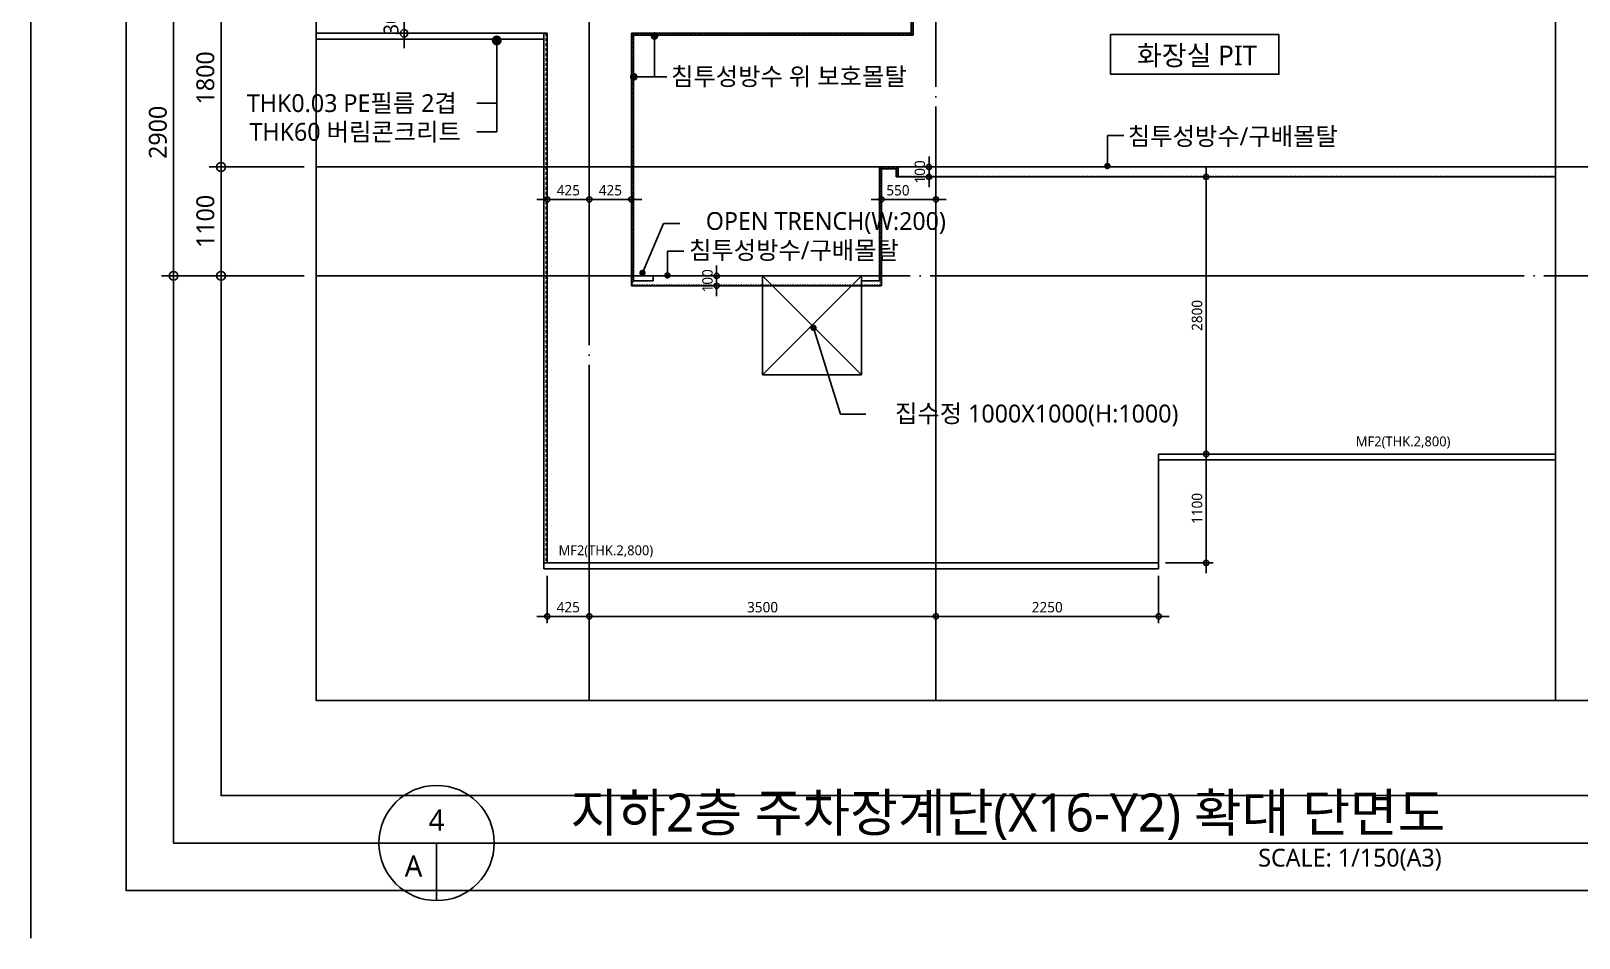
# Model space of a CAD drawing. Header units: millimetres. Extents: x 13515 to 183937, y -33900 to -660.
# Drawn here: x 34815 to 50450, y -33900 to -24736 of the extents above; entities that cross this region are included whole.
import ezdxf
from ezdxf.enums import TextEntityAlignment as Align

# ---------------------------------------------------------------- set-up
doc = ezdxf.new("R2010")
doc.units = ezdxf.units.MM
doc.header["$LTSCALE"] = 100
doc.header["$MEASUREMENT"] = 0
doc.header["$PDSIZE"] = -10
doc.linetypes.add('CEN', pattern=[62, 60, -1, 0, -1])
doc.linetypes.add('HID', pattern=[2.5, 1.5, -1])
doc.layers.get('0').update_dxf_attribs({"linetype": 'CONTINUOUS'})
doc.layers.get('Defpoints').update_dxf_attribs({"color": 171, "linetype": 'CONTINUOUS'})
for name, color, linetype in [('8HAT', 8, 'CONTINUOUS'), ('CEN', 1, 'CEN'), ('CON', 2, 'CONTINUOUS'), ('FIN', 8, 'CONTINUOUS'), ('FIN-2', 9, 'CONTINUOUS'), ('HAN', 9, 'CONTINUOUS'), ('HAT-252', 252, 'CONTINUOUS'), ('LED', 7, 'CONTINUOUS'), ('NDIM', 7, 'CONTINUOUS'), ('SYM', 7, 'CONTINUOUS'), ('TEXT', 3, 'CONTINUOUS'), ('TEXT(노트)', 7, 'CONTINUOUS'), ('TEXT(실명)', 3, 'CONTINUOUS')]:
    doc.layers.add(name, color=color, linetype=linetype)
doc.layers.add('NUMBER', color=171, linetype='CONTINUOUS', plot=False)
doc.styles.add('CGS', font='cgse', dxfattribs={"bigfont": 'cgs'})
doc.styles.add('나눔바른고딕', font='NanumBarunGothic.ttf')
doc.dimstyles.new('NDIM 1200', dxfattribs={"dimscale": 75, "dimtxt": 3, "dimasz": 1, "dimexe": 2, "dimexo": 2, "dimgap": 1, "dimtad": 1, "dimdec": 0, "dimdsep": 46, "dimtxsty": 'CGS', "dimblk": 'DOT0', "dimcen": 1, "dimdle": 8, "dimclrd": 256, "dimclre": 256, "dimclrt": 256, "dimadec": 0, "dimazin": 0, "dimtfac": 1, "dimtdec": 0, "dimtix": 1, "dimtmove": 2, "dimatfit": 3, "dimldrblk": 'DOT0', "dimfxl": 1, "dimtolj": 1, "dimtzin": 0, "dimlwd": -1, "dimlwe": -1, "dimarcsym": 0})

# ---------------------------------------------------------------- blocks, each defined once
blk = doc.blocks.new('DOT0')
blk.add_line((-3, 0), (3, 0))
at = {"color": 6}
blk.add_circle((0, 0), 0.75, dxfattribs=at)
blk = doc.blocks.new('*D333')
at = {"layer": 'Defpoints', "color": 0, "ltscale": 0.4, "transparency": 16777216}
for p in [(39001, -24460), (38583, -24760), (39001, -24760)]:
    blk.add_point(p, dxfattribs=at)
at = {"layer": 'NDIM', "ltscale": 0.4, "transparency": 16777216}
for p, q in [((38583, -24410), (38583, -24360)), ((38901, -24460), (38483, -24460)), ((38583, -24460), (38583, -24760)), ((38901, -24760), (38483, -24760)), ((38583, -24810), (38583, -24860))]:
    blk.add_line(p, q, dxfattribs=at)
at = {"layer": 'NDIM', "ltscale": 0.4, "transparency": 16777216, "xscale": 50, "yscale": 50, "zscale": 50}
for p, rotation in [((38583, -24460), 270), ((38583, -24760), 90)]:
    blk.add_blockref('DOT0', p, dxfattribs=dict(at, rotation=rotation))
at = {"layer": 'NDIM', "ltscale": 0.4, "transparency": 16777216, "insert": (38452, -24610), "char_height": 150, "attachment_point": 5, "rotation": 90, "style": '나눔바른고딕'}
blk.add_mtext('\\A1;300', dxfattribs=at)
blk = doc.blocks.new('*D324')
at = {"layer": 'Defpoints', "color": 0, "ltscale": 0.4, "transparency": 16777216}
for p in [(41477, -27210), (41477, -27310), (41740, -27210)]:
    blk.add_point(p, dxfattribs=at)
at = {"layer": 'NDIM', "ltscale": 0.4, "transparency": 16777216}
for p, q in [((41740, -27175), (41740, -27140)), ((41547, -27210), (41810, -27210)), ((41547, -27310), (41810, -27310)), ((41740, -27310), (41740, -27210)), ((41740, -27345), (41740, -27380))]:
    blk.add_line(p, q, dxfattribs=at)
at = {"layer": 'NDIM', "ltscale": 0.4, "transparency": 16777216, "xscale": 35, "yscale": 35, "zscale": 35}
for p, rotation in [((41740, -27210), 270), ((41740, -27310), 90)]:
    blk.add_blockref('DOT0', p, dxfattribs=dict(at, rotation=rotation))
at = {"layer": 'NDIM', "ltscale": 0.4, "transparency": 16777216, "insert": (41648, -27260), "char_height": 105, "attachment_point": 5, "rotation": 90, "style": '나눔바른고딕'}
blk.add_mtext('\\A1;100', dxfattribs=at)
blk = doc.blocks.new('*D325')
at = {"layer": 'Defpoints', "color": 0, "ltscale": 0.4, "transparency": 16777216}
for p in [(37695, -24310), (36735, -26110), (37695, -26110)]:
    blk.add_point(p, dxfattribs=at)
at = {"layer": 'NDIM', "ltscale": 0.4, "transparency": 16777216}
for p, q in [((37575, -24310), (36615, -24310)), ((36735, -24370), (36735, -26050)), ((37575, -26110), (36615, -26110))]:
    blk.add_line(p, q, dxfattribs=at)
at = {"layer": 'NDIM', "ltscale": 0.4, "transparency": 16777216, "xscale": 60, "yscale": 60, "zscale": 60}
for p, rotation in [((36735, -24310), 90), ((36735, -26110), 270)]:
    blk.add_blockref('DOT0', p, dxfattribs=dict(at, rotation=rotation))
at = {"layer": 'NDIM', "ltscale": 0.4, "transparency": 16777216, "insert": (36577, -25210), "char_height": 180, "attachment_point": 5, "rotation": 90, "style": '나눔바른고딕'}
blk.add_mtext('\\A1;1800', dxfattribs=at)
blk = doc.blocks.new('*D326')
at = {"layer": 'Defpoints', "color": 0, "ltscale": 0.4, "transparency": 16777216}
for p in [(36735, -26110), (37695, -26110), (37695, -27210)]:
    blk.add_point(p, dxfattribs=at)
at = {"layer": 'NDIM', "ltscale": 0.4, "transparency": 16777216}
for p, q in [((37575, -26110), (36615, -26110)), ((36735, -27150), (36735, -26170)), ((37575, -27210), (36615, -27210))]:
    blk.add_line(p, q, dxfattribs=at)
at = {"layer": 'NDIM', "ltscale": 0.4, "transparency": 16777216, "xscale": 60, "yscale": 60, "zscale": 60}
for p, rotation in [((36735, -26110), 90), ((36735, -27210), 270)]:
    blk.add_blockref('DOT0', p, dxfattribs=dict(at, rotation=rotation))
at = {"layer": 'NDIM', "ltscale": 0.4, "transparency": 16777216, "insert": (36577, -26660), "char_height": 180, "attachment_point": 5, "rotation": 90, "style": '나눔바른고딕'}
blk.add_mtext('\\A1;1100', dxfattribs=at)
blk = doc.blocks.new('*D327')
at = {"layer": 'Defpoints', "color": 0, "ltscale": 0.4, "transparency": 16777216}
for p in [(40029, -26438), (40029, -26701), (40454, -26701)]:
    blk.add_point(p, dxfattribs=at)
at = {"layer": 'NDIM', "ltscale": 0.4, "transparency": 16777216}
for p, q in [((40029, -26631), (40029, -26368)), ((40454, -26631), (40454, -26368)), ((40419, -26438), (40064, -26438))]:
    blk.add_line(p, q, dxfattribs=at)
at = {"layer": 'NDIM', "ltscale": 0.4, "transparency": 16777216, "xscale": 35, "yscale": 35, "zscale": 35}
for p, rotation in [((40029, -26438), 179.9999999677795), ((40454, -26438), 359.9999999677794)]:
    blk.add_blockref('DOT0', p, dxfattribs=dict(at, rotation=rotation))
at = {"layer": 'NDIM', "ltscale": 0.4, "transparency": 16777216, "insert": (40242, -26346), "char_height": 105, "attachment_point": 5, "rotation": 360, "style": '나눔바른고딕'}
blk.add_mtext('\\A1;425', dxfattribs=at)
blk = doc.blocks.new('*D328')
at = {"layer": 'Defpoints', "color": 0, "ltscale": 0.4, "transparency": 16777216}
for p in [(40454, -26438), (40454, -26701), (40879, -26701)]:
    blk.add_point(p, dxfattribs=at)
at = {"layer": 'NDIM', "ltscale": 0.4, "transparency": 16777216}
for p, q in [((40454, -26631), (40454, -26368)), ((40879, -26631), (40879, -26368)), ((40844, -26438), (40489, -26438))]:
    blk.add_line(p, q, dxfattribs=at)
at = {"layer": 'NDIM', "ltscale": 0.4, "transparency": 16777216, "xscale": 35, "yscale": 35, "zscale": 35}
for p, rotation in [((40454, -26438), 179.9999999677795), ((40879, -26438), 359.9999999677794)]:
    blk.add_blockref('DOT0', p, dxfattribs=dict(at, rotation=rotation))
at = {"layer": 'NDIM', "ltscale": 0.4, "transparency": 16777216, "insert": (40667, -26346), "char_height": 105, "attachment_point": 5, "rotation": 360, "style": '나눔바른고딕'}
blk.add_mtext('\\A1;425', dxfattribs=at)
blk = doc.blocks.new('*D330')
at = {"layer": 'Defpoints', "color": 0, "ltscale": 0.4, "transparency": 16777216}
for p in [(43404, -26438), (43404, -26701), (43954, -26701)]:
    blk.add_point(p, dxfattribs=at)
at = {"layer": 'NDIM', "ltscale": 0.4, "transparency": 16777216}
for p, q in [((43404, -26631), (43404, -26368)), ((43954, -26631), (43954, -26368)), ((43369, -26438), (43334, -26438)), ((43954, -26438), (43404, -26438)), ((43989, -26438), (44024, -26438))]:
    blk.add_line(p, q, dxfattribs=at)
at = {"layer": 'NDIM', "ltscale": 0.4, "transparency": 16777216, "xscale": 35, "yscale": 35, "zscale": 35}
for p, rotation in [((43404, -26438), 359.9999999677777), ((43954, -26438), 179.9999999677777)]:
    blk.add_blockref('DOT0', p, dxfattribs=dict(at, rotation=rotation))
at = {"layer": 'NDIM', "ltscale": 0.4, "transparency": 16777216, "insert": (43571, -26346), "char_height": 105, "attachment_point": 5, "rotation": 360, "style": '나눔바른고딕'}
blk.add_mtext('\\A1;550', dxfattribs=at)
blk = doc.blocks.new('*D331')
at = {"layer": 'Defpoints', "color": 0, "ltscale": 0.4, "transparency": 16777216}
for p in [(43645, -26110), (43649, -26210), (43885, -26210)]:
    blk.add_point(p, dxfattribs=at)
at = {"layer": 'NDIM', "ltscale": 0.4, "transparency": 16777216}
for p, q in [((43715, -26110), (43955, -26110)), ((43885, -26075), (43885, -26040)), ((43885, -26110), (43885, -26210)), ((43719, -26210), (43955, -26210)), ((43885, -26245), (43885, -26280))]:
    blk.add_line(p, q, dxfattribs=at)
at = {"layer": 'NDIM', "ltscale": 0.4, "transparency": 16777216, "xscale": 35, "yscale": 35, "zscale": 35}
for p, rotation in [((43885, -26110), 270), ((43885, -26210), 90)]:
    blk.add_blockref('DOT0', p, dxfattribs=dict(at, rotation=rotation))
at = {"layer": 'NDIM', "ltscale": 0.4, "transparency": 16777216, "insert": (43793, -26160), "char_height": 105, "attachment_point": 5, "rotation": 90, "style": '나눔바른고딕'}
blk.add_mtext('\\A1;100', dxfattribs=at)
blk = doc.blocks.new('*D455')
at = {"layer": 'Defpoints', "color": 0, "ltscale": 0.4, "transparency": 16777216}
for p in [(36255, -24310), (37695, -24310), (37695, -27210)]:
    blk.add_point(p, dxfattribs=at)
at = {"layer": 'NDIM', "ltscale": 0.4, "transparency": 16777216}
for p, q in [((37575, -24310), (36135, -24310)), ((36255, -27150), (36255, -24370)), ((37575, -27210), (36135, -27210))]:
    blk.add_line(p, q, dxfattribs=at)
at = {"layer": 'NDIM', "ltscale": 0.4, "transparency": 16777216, "xscale": 60, "yscale": 60, "zscale": 60}
for p, rotation in [((36255, -24310), 90), ((36255, -27210), 270)]:
    blk.add_blockref('DOT0', p, dxfattribs=dict(at, rotation=rotation))
at = {"layer": 'NDIM', "ltscale": 0.4, "transparency": 16777216, "insert": (36097, -25760), "char_height": 180, "attachment_point": 5, "rotation": 90, "style": '나눔바른고딕'}
blk.add_mtext('\\A1;2900', dxfattribs=at)
blk = doc.blocks.new('*D463')
at = {"layer": 'Defpoints', "color": 0, "ltscale": 0.4, "transparency": 16777216}
for p in [(40029, -30170), (40454, -30170), (40029, -30650)]:
    blk.add_point(p, dxfattribs=at)
at = {"layer": 'NDIM', "ltscale": 0.4, "transparency": 16777216}
for p, q in [((40029, -30240), (40029, -30720)), ((40454, -30240), (40454, -30720)), ((40419, -30650), (40064, -30650))]:
    blk.add_line(p, q, dxfattribs=at)
at = {"layer": 'NDIM', "ltscale": 0.4, "transparency": 16777216, "xscale": 35, "yscale": 35, "zscale": 35}
for p, rotation in [((40029, -30650), 180.0000000322215), ((40454, -30650), 3.222150546378089e-08)]:
    blk.add_blockref('DOT0', p, dxfattribs=dict(at, rotation=rotation))
at = {"layer": 'NDIM', "ltscale": 0.4, "transparency": 16777216, "insert": (40242, -30558), "char_height": 105, "attachment_point": 5, "rotation": 0, "style": '나눔바른고딕'}
blk.add_mtext('\\A1;425', dxfattribs=at)
blk = doc.blocks.new('*D464')
at = {"layer": 'Defpoints', "color": 0, "ltscale": 0.4, "transparency": 16777216}
for p in [(40454, -30170), (43954, -30170), (40454, -30650)]:
    blk.add_point(p, dxfattribs=at)
at = {"layer": 'NDIM', "ltscale": 0.4, "transparency": 16777216}
for p, q in [((40454, -30240), (40454, -30720)), ((43954, -30240), (43954, -30720)), ((43919, -30650), (40489, -30650))]:
    blk.add_line(p, q, dxfattribs=at)
at = {"layer": 'NDIM', "ltscale": 0.4, "transparency": 16777216, "xscale": 35, "yscale": 35, "zscale": 35, "rotation": 180}
blk.add_blockref('DOT0', (40454, -30650), dxfattribs=at)
at = {"layer": 'NDIM', "ltscale": 0.4, "transparency": 16777216, "xscale": 35, "yscale": 35, "zscale": 35}
blk.add_blockref('DOT0', (43954, -30650), dxfattribs=at)
at = {"layer": 'NDIM', "ltscale": 0.4, "transparency": 16777216, "insert": (42204, -30558), "char_height": 105, "attachment_point": 5, "style": '나눔바른고딕'}
blk.add_mtext('\\A1;3500', dxfattribs=at)
blk = doc.blocks.new('*D465')
at = {"layer": 'Defpoints', "color": 0, "ltscale": 0.4, "transparency": 16777216}
for p in [(43954, -30170), (46204, -30170), (43954, -30650)]:
    blk.add_point(p, dxfattribs=at)
at = {"layer": 'NDIM', "ltscale": 0.4, "transparency": 16777216}
for p, q in [((43954, -30240), (43954, -30720)), ((46204, -30240), (46204, -30720)), ((46169, -30650), (43989, -30650))]:
    blk.add_line(p, q, dxfattribs=at)
at = {"layer": 'NDIM', "ltscale": 0.4, "transparency": 16777216, "xscale": 35, "yscale": 35, "zscale": 35, "rotation": 180.0000000000001}
blk.add_blockref('DOT0', (43954, -30650), dxfattribs=at)
at = {"layer": 'NDIM', "ltscale": 0.4, "transparency": 16777216, "xscale": 35, "yscale": 35, "zscale": 35}
blk.add_blockref('DOT0', (46204, -30650), dxfattribs=at)
at = {"layer": 'NDIM', "ltscale": 0.4, "transparency": 16777216, "insert": (45079, -30558), "char_height": 105, "attachment_point": 5, "style": '나눔바른고딕'}
blk.add_mtext('\\A1;2250', dxfattribs=at)
blk = doc.blocks.new('*D466')
at = {"layer": 'Defpoints', "color": 0, "ltscale": 0.4, "transparency": 16777216}
for p in [(46204, -29010), (46204, -30110), (46684, -30110)]:
    blk.add_point(p, dxfattribs=at)
at = {"layer": 'NDIM', "ltscale": 0.4, "transparency": 16777216}
for p, q in [((46274, -29010), (46754, -29010)), ((46684, -29045), (46684, -30075)), ((46274, -30110), (46754, -30110))]:
    blk.add_line(p, q, dxfattribs=at)
at = {"layer": 'NDIM', "ltscale": 0.4, "transparency": 16777216, "xscale": 35, "yscale": 35, "zscale": 35}
for p, rotation in [((46684, -29010), 90), ((46684, -30110), 270)]:
    blk.add_blockref('DOT0', p, dxfattribs=dict(at, rotation=rotation))
at = {"layer": 'NDIM', "ltscale": 0.4, "transparency": 16777216, "insert": (46592, -29560), "char_height": 105, "attachment_point": 5, "rotation": 90, "style": '나눔바른고딕'}
blk.add_mtext('\\A1;1100', dxfattribs=at)
blk = doc.blocks.new('*D467')
at = {"layer": 'Defpoints', "color": 0, "ltscale": 0.4, "transparency": 16777216}
for p in [(46204, -26210), (46204, -29010), (46684, -29010)]:
    blk.add_point(p, dxfattribs=at)
at = {"layer": 'NDIM', "ltscale": 0.4, "transparency": 16777216}
for p, q in [((46274, -26210), (46754, -26210)), ((46684, -26245), (46684, -28975)), ((46274, -29010), (46754, -29010))]:
    blk.add_line(p, q, dxfattribs=at)
at = {"layer": 'NDIM', "ltscale": 0.4, "transparency": 16777216, "xscale": 35, "yscale": 35, "zscale": 35}
for p, rotation in [((46684, -26210), 90), ((46684, -29010), 270)]:
    blk.add_blockref('DOT0', p, dxfattribs=dict(at, rotation=rotation))
at = {"layer": 'NDIM', "ltscale": 0.4, "transparency": 16777216, "insert": (46592, -27610), "char_height": 105, "attachment_point": 5, "rotation": 90, "style": '나눔바른고딕'}
blk.add_mtext('\\A1;2800', dxfattribs=at)

msp = doc.modelspace()

# ---------------------------------------------------------------- linework, layer by layer
at = {"ltscale": 10000}
msp.add_lwpolyline([(47418.7, -24773.4), (45718.7, -24773.4), (45718.7, -25173.4), (47418.7, -25173.4)], close=True, dxfattribs=at)
at = {"layer": '8HAT', "linetype": 'HID', "ltscale": 10000}
for p, q in [((43204, -28210), (42204, -27210)), ((42204, -28210), (43204, -27210)), ((43204, -28210), (42204, -28210))]:
    msp.add_line(p, q, dxfattribs=at)
msp.add_lwpolyline([(43204, -27210), (43204, -28210), (42204, -28210), (42204, -27210)], dxfattribs=at)
at = {"layer": 'CEN'}
for p, q in [((40454, -15710), (40454, -31500)), ((43954, -31500), (43954, -15710)), ((37695, -26110), (53235, -26110)), ((37695, -27210), (53235, -27210))]:
    msp.add_line(p, q, dxfattribs=at)
at = {"layer": 'CON', "ltscale": 1000}
for p, q in [((43704, -24760), (43704, -23910)), ((40029, -24760), (37695, -24760)), ((40029, -24760), (37695, -24760)), ((40029, -24760), (40029, -30110)), ((40879, -24760), (40879, -27310)), ((40879, -24760), (43704, -24760)), ((43554, -26210), (50213, -26210)), ((40879, -27310), (43404, -27310)), ((46204, -29010), (46204, -30110)), ((46204, -29010), (50213, -29010)), ((40029, -30110), (46204, -30110))]:
    msp.add_line(p, q, dxfattribs=at)
msp.add_lwpolyline([(43404, -27310), (43404, -26130), (43554, -26130), (43554, -26210)], dxfattribs=at)
at = {"layer": 'Defpoints', "ltscale": 10000}
for p, q in [((34815, -33900), (34815, -660)), ((50213, -15710), (50213, -31500))]:
    msp.add_line(p, q, dxfattribs=at)
for points in [[(55155, -13790), (35775, -13790), (35775, -33420), (55155, -33420)], [(54675, -14270), (36255, -14270), (36255, -32940), (54675, -32940)], [(54195, -14750), (36735, -14750), (36735, -32460), (54195, -32460)], [(53235, -15710), (37695, -15710), (37695, -31500), (53235, -31500)]]:
    msp.add_lwpolyline(points, close=True, dxfattribs=at)
at = {"layer": 'FIN', "ltscale": 0.1}
for p, q in [((43724, -24780), (43724, -23910)), ((40899, -24780), (40899, -27260)), ((40899, -24780), (43724, -24780)), ((43554, -26110), (50213, -26110)), ((40899, -27260), (41099, -27260)), ((41099, -27210), (41099, -27260)), ((41099, -27210), (43204, -27210)), ((43204, -27210), (43204, -27260))]:
    msp.add_line(p, q, dxfattribs=at)
msp.add_lwpolyline([(43204, -27260), (43384, -27260), (43384, -26110), (43574, -26110), (43574, -26205)], dxfattribs=at)
at = {"layer": 'FIN-2', "ltscale": 0.5}
for p, q in [((39994, -24820), (37695, -24820)), ((39994, -24760), (39994, -30170)), ((46204, -29070), (50213, -29070)), ((39994, -30110), (40029, -30110)), ((39994, -30110), (40029, -30110)), ((39994, -30170), (46204, -30170)), ((46204, -30110), (46204, -30170))]:
    msp.add_line(p, q, dxfattribs=at)
at = {"layer": 'HAN', "ltscale": 10000}
msp.add_line((39994, -24820), (37695, -24820), dxfattribs=at)
at = {"layer": 'HAT-252', "linetype": 'HID', "ltscale": 0.2}
msp.add_line((40019, -24760), (40019, -30110), dxfattribs=at)
at = {"layer": 'HAT-252', "linetype": 'HID', "ltscale": 0.1}
msp.add_lwpolyline([(50213, -26205), (43564, -26205), (43564, -26120), (43394, -26120), (43394, -27305), (40889, -27305), (40889, -24770), (43714, -24770), (43714, -23910)], dxfattribs=at)
at = {"layer": 'LED'}
for p, q in [((41111.9, -25199.7), (41111.9, -24787)), ((41237.1, -25199.7), (40903.2, -25199.7))]:
    msp.add_line(p, q, dxfattribs=at)
for points, const_width in [([(41131.4, -24787, -1), (41092.4, -24787, -1)], 39.1), ([(40903.2, -25180.2, -1), (40903.2, -25219.2, -1)], 39.1), ([(45686.2, -26116.9, 1), (45686.2, -26084.3, 1)], 32.6), ([(40991.4, -27196.4, 1), (40991.4, -27163.9, 1)], 32.6), ([(41242.8, -27221.7, 1), (41242.8, -27189.1, 1)], 32.6), ([(42719, -27719.7, -1), (42719, -27752.2, -1)], 32.6)]:
    msp.add_lwpolyline(points, format="xyb", close=True, dxfattribs=dict(at, const_width=const_width))
at = {"layer": 'NDIM', "ltscale": 10000}
msp.add_line((39319.1, -25465), (39519.1, -25465), dxfattribs=at)
at = {"layer": 'SYM'}
for p, q in [((38329.9, -32940), (49403.4, -32940)), ((38911.7, -32940), (38911.7, -33521.8))]:
    msp.add_line(p, q, dxfattribs=at)
msp.add_circle((38911.7, -32940), 581.8, dxfattribs=at)

# ---------------------------------------------------------------- texts
at = {"layer": 'NUMBER', "style": '나눔바른고딕'}
for p in [(48195.5, -28882.7), (40143.3, -29982.7)]:
    msp.add_text('MF2(THK.2,800)', height=100, dxfattribs=at).set_placement(p, align=Align.MIDDLE_LEFT)
at = {"layer": 'TEXT', "style": '나눔바른고딕'}
msp.add_text('지하2층 주차장계단(X16-Y2) 확대 단면도', height=384, dxfattribs=at).set_placement((49099.9, -32631.6), align=Align.MIDDLE_RIGHT)
for s, p in [('4', (38911.7, -32707.3)), ('A', (38679, -33172.7))]:
    msp.add_text(s, height=216, dxfattribs=at).set_placement(p, align=Align.MIDDLE)
msp.add_text('SCALE: 1/150(A3)', height=180, dxfattribs=at).set_placement((49062.3, -32998.2), align=Align.TOP_RIGHT)
at = {"layer": 'TEXT(노트)', "style": '나눔바른고딕'}
for s, p in [('침투성방수 위 보호몰탈', (43659.9, -25195.3)), ('OPEN TRENCH(W:200)', (44055.5, -26656.1)), ('집수정 1000X1000(H:1000)', (46404, -28601.2))]:
    msp.add_text(s, height=180, dxfattribs=at).set_placement(p, align=Align.MIDDLE_RIGHT)
for s, p in [('THK0.03 PE필름 2겹', (36995.7, -25465)), ('THK60 버림콘크리트', (37022.5, -25755.5)), ('침투성방수/구배몰탈', (45892.9, -25800.3)), ('침투성방수/구배몰탈', (41460.8, -26951.7))]:
    msp.add_text(s, height=180, dxfattribs=at).set_placement(p, align=Align.MIDDLE_LEFT)
at = {"layer": 'TEXT(실명)', "style": '나눔바른고딕'}
msp.add_text('화장실 PIT', height=200, dxfattribs=at).set_placement((46590.9, -24981), align=Align.MIDDLE)

# ---------------------------------------------------------------- dimensions: what is measured, and where the dimension line sits
at = {"layer": 'NDIM', "ltscale": 0.4}
for base, p1, p2, angle, override, picture, middle in [((36255, -24310), (37695, -27210), (37695, -24310), 90, {"dimscale": 60, "dimtxsty": '나눔바른고딕'}, '*D455', (36097.1, -25760)), ((36735, -26110), (37695, -24310), (37695, -26110), 270, {"dimscale": 60, "dimtxsty": '나눔바른고딕'}, '*D325', (36577.3, -25210)), ((38583.2, -24760), (39001.4, -24460), (39001.4, -24760), 270, {"dimscale": 50, "dimtxsty": '나눔바른고딕'}, '*D333', (38451.6, -24610)), ((36735, -26110), (37695, -27210), (37695, -26110), 90, {"dimscale": 60, "dimtxsty": '나눔바른고딕'}, '*D326', (36577.3, -26660)), ((43884.7, -26210), (43645.2, -26110), (43648.8, -26210), 270, {"dimscale": 35, "dimtxsty": '나눔바른고딕'}, '*D331', (43792.7, -26160))]:
    dim = msp.add_linear_dim(base=base, p1=p1, p2=p2, angle=angle, dimstyle='NDIM 1200', override=override, dxfattribs=at)
    dim.commit()
    dim.dimension.update_dxf_attribs({"geometry": picture, "text_midpoint": middle})
for p1, p2, distance, picture, middle in [((46204, -26210), (46204, -29010), 480, '*D467', (46592, -27610)), ((40454, -26701), (40029, -26701), -263, '*D327', (40241.5, -26346.1)), ((40879, -26701), (40454, -26701), -263, '*D328', (40666.5, -26346.1)), ((41477, -27310), (41477, -27210), -263, '*D324', (41648, -27260)), ((46204, -29010), (46204, -30110), 480, '*D466', (46592, -29560)), ((40454, -30170), (40029, -30170), 480, '*D463', (40241.5, -30558.2)), ((43954, -30170), (40454, -30170), 480, '*D464', (42204, -30557.9)), ((46204, -30170), (43954, -30170), 480, '*D465', (45079, -30558))]:
    dim = msp.add_aligned_dim(p1=p1, p2=p2, distance=distance, dimstyle='NDIM 1200', override={"dimscale": 35, "dimtxsty": '나눔바른고딕'}, dxfattribs=at)
    dim.commit()
    dim.dimension.update_dxf_attribs({"geometry": picture, "text_midpoint": middle})
dim = msp.add_linear_dim(base=(43404, -26437.9), p1=(43954, -26701), p2=(43404, -26701), angle=180, dimstyle='NDIM 1200', override={"dimscale": 35, "dimtxsty": '나눔바른고딕'}, dxfattribs=at)
dim.commit()
dim.dimension.update_dxf_attribs({"geometry": '*D330', "text_midpoint": (43570.8, -26346), "dimtype": 161})

# ---------------------------------------------------------------- leaders
at = {"layer": 'LED', "ltscale": 10000}
for points in [[(45686.2, -26100.6), (45686.2, -25793.2), (45852.8, -25793.2)], [(40991.4, -27180.1), (41203.2, -26680), (41369.8, -26680)], [(41242.8, -27205.4), (41242.8, -26959.8), (41409.4, -26959.8)], [(42719, -27736), (42991.4, -28607.6), (43246.7, -28607.6)]]:
    msp.add_leader(points, dimstyle='NDIM 1200', override={"dimscale": 20, "dimtad": 0, "dimclrd": 256, "dimldrblk": 'Dot'}, dxfattribs=at)
at = {"layer": 'NDIM', "ltscale": 10000}
msp.add_leader([(39519.1, -24831.7), (39519.1, -25755.5), (39319.1, -25755.5)], dimstyle='NDIM 1200', override={"dimscale": 100, "dimasz": 1, "dimgap": 1, "dimtad": 0, "dimldrblk": 'Dot'}, dxfattribs=at)

doc.saveas('drawing.dxf')
